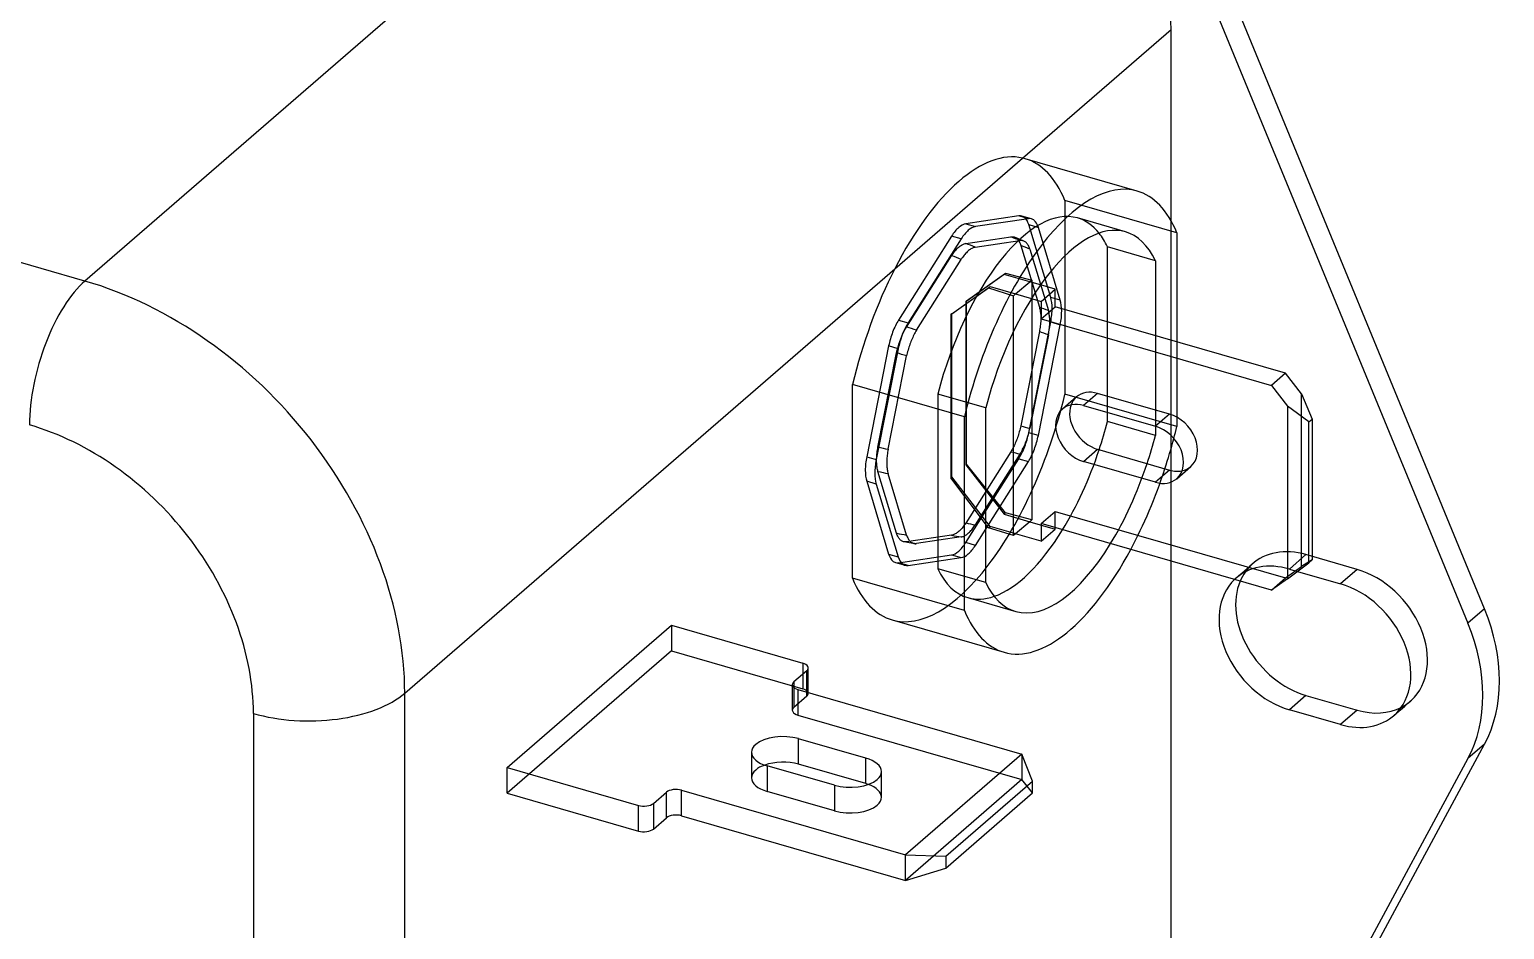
# Model space of a CAD drawing. Header units: millimetres. Extents: x -87 to 25, y -30 to 57.
# Drawn here: x -15.28 to 24.66, y 1.47 to 25.84 of the extents above; entities that cross this region are included whole.
import ezdxf

# ---------------------------------------------------------------- set-up
doc = ezdxf.new("R2010")
doc.units = ezdxf.units.MM
doc.layers.add('MAIN-1', color=7, linetype='Continuous')
doc.layers.add('MAIN-2', color=7, linetype='Continuous')

msp = doc.modelspace()

# ---------------------------------------------------------------- linework, layer by layer
at = {"layer": 'MAIN-1'}
for p, q in [((-13.778, 19.031), (-77.864, 37.531)), ((6.972, 37.001), (-13.778, 19.031)), ((24.119, 10.154), (15.857, 30.234)), ((15.407, 29.844), (23.669, 9.764)), ((11.614, 22.361), (15.632, 25.841)), ((15.632, 20.661), (15.632, 25.841)), ((14.716, 21.468), (11.685, 22.343)), ((15.788, 20.338), (15.788, 17.384)), ((13.914, 17.925), (13.914, 19.956)), ((15.213, 19.581), (13.914, 19.956)), ((15.213, 19.581), (15.213, 17.55)), ((-5.118, 7.871), (8.15, 19.361)), ((12.497, 18.81), (12.095, 18.926)), ((12.117, 18.481), (12.497, 18.81)), ((12.497, 18.334), (12.497, 18.81)), ((11.852, 18.558), (12.117, 18.481)), ((12.117, 18.481), (12.117, 18.005)), ((12.117, 18.005), (12.497, 18.334)), ((12.117, 18.005), (18.352, 16.205)), ((18.732, 16.534), (12.497, 18.334)), ((11.369, 12.138), (11.369, 17.669)), ((18.732, 16.534), (18.352, 16.205)), ((19.165, 15.976), (18.732, 16.534)), ((10.038, 15.358), (7.007, 16.233)), ((7.007, 10.983), (7.007, 16.233)), ((18.352, 16.205), (18.785, 15.647)), ((19.165, 15.976), (19.454, 15.293)), ((10.613, 10.866), (10.613, 15.597)), ((13.264, 15.66), (15.213, 15.098)), ((18.785, 15.647), (18.785, 10.97)), ((19.363, 15.214), (18.785, 15.647)), ((10.038, 10.108), (10.038, 15.358)), ((13.914, 15.224), (13.914, 15.473)), ((15.213, 14.849), (13.914, 15.224)), ((19.363, 15.214), (19.454, 15.293)), ((19.363, 11.403), (19.363, 15.214)), ((19.454, 15.293), (19.454, 11.482)), ((15.213, 15.098), (15.213, 14.849)), ((13.264, 14.145), (13.644, 14.474)), ((13.644, 14.474), (15.593, 13.911)), ((15.632, 13.901), (15.632, 14.494)), ((15.213, 13.582), (13.264, 14.145)), ((15.593, 13.911), (15.213, 13.582)), ((12.117, 12.462), (12.117, 11.986)), ((18.352, 10.662), (12.117, 12.462)), ((11.424, 12.186), (11.369, 12.202)), ((11.424, 12.186), (11.369, 12.138)), ((12.117, 11.986), (11.424, 12.186)), ((12.117, 11.986), (12.497, 12.315)), ((12.497, 12.315), (12.497, 12.353)), ((15.632, -0.99), (15.632, 11.448)), ((18.785, 10.97), (19.363, 11.403)), ((19.454, 11.482), (19.363, 11.403)), ((10.038, 10.108), (7.007, 10.983)), ((18.785, 10.97), (18.352, 10.662)), ((19.052, 11.17), (20.222, 10.833)), ((24.119, 10.154), (23.669, 9.764)), ((-2.343, 5.857), (2.107, 9.711)), ((2.107, 9.711), (5.658, 8.686)), ((8.079, 9.853), (11.11, 8.978)), ((5.768, 8.481), (5.418, 8.178)), ((5.768, 7.904), (5.768, 8.481)), ((5.808, 7.892), (5.808, 8.556)), ((5.418, 8.178), (5.418, 8.028)), ((-5.118, -23.306), (-5.118, 7.871)), ((5.527, 7.973), (11.59, 6.223)), ((19.286, 7.812), (18.836, 7.422)), ((19.286, 7.812), (20.672, 7.412)), ((-9.216, 7.322), (-9.216, -23.855)), ((20.222, 7.022), (18.836, 7.422)), ((20.672, 7.412), (20.222, 7.022)), ((7.365, 6.115), (5.546, 6.64)), ((5.546, 5.947), (5.546, 6.64)), ((17.974, -4.898), (24.119, 6.49)), ((24.119, 6.49), (23.669, 6.101)), ((7.365, 5.422), (7.365, 6.115)), ((11.59, 6.223), (8.44, 3.495)), ((11.882, 5.491), (11.59, 6.223)), ((23.669, 6.101), (17.767, -4.838)), ((-2.343, 5.857), (1.208, 4.832)), ((-2.343, 5.165), (-2.343, 5.857)), ((6.515, 5.379), (4.696, 5.904)), ((7.365, 5.422), (5.546, 5.947)), ((2.377, 5.245), (8.44, 3.495)), ((2.377, 4.553), (2.377, 5.245)), ((9.532, 3.456), (11.882, 5.491)), ((11.882, 5.17), (11.882, 5.491)), ((-2.343, 5.165), (1.208, 4.14)), ((1.208, 4.14), (1.208, 4.832)), ((1.618, 4.887), (1.968, 5.19)), ((1.618, 4.887), (1.618, 4.194)), ((1.968, 4.498), (1.968, 5.19)), ((9.532, 3.135), (11.882, 5.17)), ((1.618, 4.194), (1.968, 4.498)), ((2.377, 4.553), (8.44, 2.803)), ((8.44, 3.495), (9.532, 3.456)), ((8.44, 2.803), (8.44, 3.495)), ((9.532, 3.456), (9.532, 3.135)), ((8.44, 2.803), (9.532, 3.135))]:
    msp.add_line(p, q, dxfattribs=at)
for centre, major_axis, ratio, start_param, end_param in [((6.972, 28.341), (-6.547, 7.559), 0.75, -2.427868, -1.64247), ((9.882, 16.098), (-1.803, -6.245), 0.433013, -3.11566, -1.99152), ((9.882, 16.098), (1.803, 6.245), 0.433013, 0, 0.025933), ((12.913, 15.223), (1.803, 6.245), 0.433013, 0, 1.673671), ((12.913, 15.223), (1.803, 6.245), 0.433013, -0.497666, 0), ((12.913, 15.223), (1.484, 5.14), 0.433013, 0, 1.622906), ((11.614, 15.598), (-1.484, -5.14), 0.433013, 2.694692, 2.845455), ((12.913, 15.223), (1.484, 5.14), 0.433013, -0.446901, 0), ((9.882, 16.098), (1.803, 6.245), 0.433013, 1.150072, 1.673671), ((-13.778, 16.433), (0.832, 2.882), 0.433013, 0.588003, 1.373401), ((-13.778, 10.371), (-6.547, 7.559), 0.75, -1.64247, -0.857072), ((-13.778, 16.433), (0.832, 2.882), 0.433013, 1.373401, 2.158799), ((13.264, 14.902), (0.573, -0.661), 0.75, 2.284521, 3.141672), ((13.644, 15.231), (-0.573, 0.661), 0.75, 0.393089, 2.284521), ((13.264, 14.902), (0.573, -0.661), 0.75, -3.141514, -0.857072), ((11.614, 15.598), (-1.484, -5.14), 0.433013, 1.473961, 1.622906), ((-15.278, 9.072), (4.583, -5.292), 0.75, 0.713724, 2.284521), ((12.913, 15.223), (1.484, 5.14), 0.433013, -1.667632, -1.518687), ((15.213, 14.34), (0.573, -0.661), 0.75, 0.000079, 2.284521), ((-13.778, 10.371), (-6.547, 7.559), 0.75, -2.427868, -1.64247), ((12.913, 15.223), (1.803, 6.245), 0.433013, -1.650459, -1.518398), ((15.213, 14.34), (0.573, -0.661), 0.75, -0.857072, 0.000079), ((15.593, 14.669), (-0.573, 0.661), 0.75, 2.284521, 2.748496), ((11.614, 15.598), (-1.484, -5.14), 0.433013, 0.296154, 1.003812), ((12.913, 15.223), (1.803, 6.245), 0.433013, -3.141593, -2.028682), ((12.913, 15.223), (1.484, 5.14), 0.433013, -3.141592, -2.137781), ((9.882, 16.098), (1.803, 6.245), 0.433013, 2.643927, 3.141593), ((12.913, 15.223), (1.484, 5.14), 0.433013, 2.694692, 3.141593), ((18.836, 9.327), (1.44, -1.663), 0.75, -3.105915, -0.857072), ((19.286, 9.717), (-1.44, 1.663), 0.75, 0.351291, 2.284521), ((20.222, 8.927), (1.44, -1.663), 0.75, 0.022655, 2.284521), ((12.913, 15.223), (1.803, 6.245), 0.433013, 2.643927, 3.141593), ((20.196, 9.455), (-3.273, 3.78), 0.75, -2.864681, -1.991056), ((19.746, 9.065), (3.273, -3.78), 0.75, 0.276912, 1.150537), ((5.508, 8.556), (-0.3, 0), 0.5, -2.879793, -2.094395), ((5.508, 8.556), (-0.3, 0), 0.5, 2.617994, 3.141499), ((5.508, 8.556), (-0.3, 0), 0.5, 3.141499, 3.403392), ((5.677, 8.103), (0.3, 0), 0.5, 2.617994, 3.141499), ((5.677, 8.103), (0.3, 0), 0.5, 3.141499, 3.403392), ((5.677, 8.103), (0.3, 0), 0.5, -2.879793, -2.094395), ((-7.716, 8.621), (3, 0), 0.5, -1.308997, -0.523599), ((-7.716, 8.621), (3, 0), 0.5, -2.094395, -1.308997), ((20.222, 8.927), (1.44, -1.663), 0.75, -0.857072, 0.022655), ((20.672, 9.317), (-1.44, 1.663), 0.75, 2.284521, 2.960193), ((5.121, 6.272), (-0.85, 0), 0.5, -0.523599, -0.000094), ((5.121, 6.272), (-0.85, 0), 0.5, -2.094395, -0.523599), ((5.121, 6.272), (-0.85, 0), 0.5, -0.000094, 1.047198), ((5.121, 5.579), (-0.85, 0), 0.5, -2.094395, -0.952753), ((6.94, 5.747), (-0.85, 0), 0.5, 3.141499, 4.18879), ((6.94, 5.747), (-0.85, 0), 0.5, 2.617994, 3.141499), ((2.227, 5.115), (-0.3, 0), 0.5, -2.094395, -0.523599), ((6.94, 5.747), (-0.85, 0), 0.5, 1.047198, 2.617994), ((6.94, 5.054), (-0.85, 0), 0.5, -2.188708, -2.094395), ((1.358, 4.962), (0.3, 0), 0.5, -2.094395, -0.523599), ((2.227, 4.423), (-0.3, 0), 0.5, -2.094395, -0.523599), ((1.358, 4.269), (0.3, 0), 0.5, -2.094395, -0.523599)]:
    msp.add_ellipse(centre, major_axis=major_axis, ratio=ratio, start_param=start_param, end_param=end_param, dxfattribs=at)
at = {"layer": 'MAIN-2'}
for p, q in [((8.15, 19.361), (11.614, 22.361)), ((12.757, 21.213), (12.757, 15.963)), ((15.788, 20.338), (12.757, 21.213)), ((11.508, 20.792), (10.073, 20.579)), ((11.768, 20.717), (11.508, 20.792)), ((11.854, 20.712), (11.594, 20.787)), ((10.073, 20.579), (10.333, 20.504)), ((11.768, 20.717), (10.333, 20.504)), ((12.373, 18.587), (11.779, 20.558)), ((11.779, 20.558), (12.039, 20.483)), ((12.633, 18.512), (12.039, 20.483)), ((14.397, 20.363), (13.098, 20.738)), ((15.632, 14.494), (15.632, 20.661)), ((9.691, 20.248), (8.256, 17.975)), ((9.951, 20.173), (8.515, 17.9)), ((9.951, 20.173), (9.691, 20.248)), ((9.892, 19.956), (9.913, 19.972)), ((9.913, 19.972), (9.933, 19.987)), ((9.933, 19.987), (9.954, 20.001)), ((9.954, 20.001), (9.974, 20.013)), ((9.974, 20.013), (9.994, 20.023)), ((9.994, 20.023), (10.014, 20.031)), ((10.014, 20.031), (10.034, 20.038)), ((10.034, 20.038), (10.054, 20.044)), ((10.054, 20.044), (10.073, 20.048)), ((10.073, 20.048), (11.292, 20.229)), ((10.332, 19.946), (11.541, 20.125)), ((11.292, 20.229), (11.31, 20.231)), ((11.31, 20.231), (11.327, 20.231)), ((11.327, 20.231), (11.344, 20.23)), ((11.344, 20.23), (11.361, 20.227)), ((11.361, 20.227), (11.377, 20.223)), ((11.377, 20.223), (11.393, 20.218)), ((11.393, 20.218), (11.41, 20.21)), ((11.437, 20.201), (11.393, 20.218)), ((11.41, 20.21), (11.426, 20.201)), ((11.426, 20.201), (11.442, 20.19)), ((11.48, 20.183), (11.437, 20.201)), ((11.442, 20.19), (11.457, 20.178)), ((11.457, 20.178), (11.471, 20.163)), ((11.471, 20.163), (11.485, 20.148)), ((11.525, 20.165), (11.48, 20.183)), ((11.485, 20.148), (11.499, 20.13)), ((11.499, 20.13), (11.511, 20.112)), ((11.511, 20.112), (11.523, 20.091)), ((11.523, 20.091), (11.534, 20.069)), ((11.568, 20.147), (11.525, 20.165)), ((11.534, 20.069), (11.544, 20.046)), ((11.56, 20.127), (11.541, 20.125)), ((11.544, 20.046), (11.553, 20.021)), ((11.553, 20.021), (11.562, 19.995)), ((11.579, 20.128), (11.56, 20.127)), ((11.562, 19.995), (12.067, 18.321)), ((11.608, 20.129), (11.568, 20.147)), ((11.597, 20.126), (11.579, 20.128)), ((11.615, 20.123), (11.597, 20.126)), ((11.648, 20.112), (11.608, 20.129)), ((11.632, 20.118), (11.615, 20.123)), ((11.648, 20.112), (11.632, 20.118)), ((11.666, 20.103), (11.648, 20.112)), ((11.683, 20.093), (11.666, 20.103)), ((11.699, 20.08), (11.683, 20.093)), ((11.714, 20.066), (11.699, 20.08)), ((11.729, 20.05), (11.714, 20.066)), ((11.743, 20.033), (11.729, 20.05)), ((11.757, 20.014), (11.743, 20.033)), ((11.769, 19.993), (11.757, 20.014)), ((11.781, 19.97), (11.769, 19.993)), ((11.792, 19.946), (11.781, 19.97)), ((8.472, 17.786), (9.691, 19.717)), ((8.742, 17.701), (9.952, 19.616)), ((9.691, 19.717), (9.711, 19.747)), ((9.711, 19.747), (9.73, 19.775)), ((9.73, 19.775), (9.75, 19.802)), ((9.75, 19.802), (9.77, 19.828)), ((9.77, 19.828), (9.79, 19.853)), ((9.79, 19.853), (9.81, 19.876)), ((9.81, 19.876), (9.831, 19.898)), ((9.831, 19.898), (9.851, 19.919)), ((9.851, 19.919), (9.872, 19.938)), ((9.872, 19.938), (9.892, 19.956)), ((9.971, 19.646), (9.952, 19.616)), ((9.99, 19.674), (9.971, 19.646)), ((10.01, 19.701), (9.99, 19.674)), ((10.03, 19.727), (10.01, 19.701)), ((10.05, 19.752), (10.03, 19.727)), ((10.07, 19.775), (10.05, 19.752)), ((10.09, 19.797), (10.07, 19.775)), ((10.111, 19.817), (10.09, 19.797)), ((10.131, 19.837), (10.111, 19.817)), ((10.152, 19.854), (10.131, 19.837)), ((10.173, 19.871), (10.152, 19.854)), ((10.193, 19.886), (10.173, 19.871)), ((10.213, 19.899), (10.193, 19.886)), ((10.234, 19.911), (10.213, 19.899)), ((10.254, 19.921), (10.234, 19.911)), ((10.274, 19.93), (10.254, 19.921)), ((10.293, 19.937), (10.274, 19.93)), ((10.313, 19.942), (10.293, 19.937)), ((10.332, 19.946), (10.313, 19.942)), ((11.801, 19.92), (11.792, 19.946)), ((11.81, 19.892), (11.801, 19.92)), ((11.81, 19.892), (12.311, 18.231)), ((11.111, 19.21), (10.072, 18.471)), ((10.095, 18.491), (11.153, 19.247)), ((11.111, 19.21), (11.153, 19.247)), ((11.804, 19.01), (11.111, 19.21)), ((11.153, 19.247), (11.859, 19.058)), ((9.669, 18.122), (10.689, 18.845)), ((9.692, 18.142), (10.731, 18.881)), ((10.689, 18.845), (10.731, 18.881)), ((10.689, 18.845), (11.369, 18.634)), ((10.731, 18.881), (11.424, 18.681)), ((11.424, 18.681), (11.804, 19.01)), ((11.804, 19.01), (11.859, 19.058)), ((12.095, 18.926), (11.804, 19.01)), ((11.859, 19.058), (11.859, 12.563)), ((10.095, 18.491), (10.072, 18.471)), ((10.072, 18.471), (10.072, 14.054)), ((10.095, 14.074), (10.095, 18.491)), ((11.369, 18.634), (11.424, 18.681)), ((11.369, 17.669), (11.369, 18.634)), ((11.424, 18.681), (11.852, 18.558)), ((12.633, 18.512), (12.373, 18.587)), ((8.256, 17.975), (8.515, 17.9)), ((9.692, 18.142), (9.669, 18.122)), ((9.669, 18.122), (9.669, 13.705)), ((9.692, 13.725), (9.692, 18.142)), ((12.067, 18.321), (12.074, 18.294)), ((12.074, 18.294), (12.081, 18.266)), ((12.081, 18.266), (12.087, 18.237)), ((12.087, 18.237), (12.092, 18.206)), ((12.092, 18.206), (12.096, 18.175)), ((12.096, 18.175), (12.099, 18.143)), ((12.099, 18.143), (12.102, 18.11)), ((12.102, 18.11), (12.103, 18.075)), ((12.103, 18.075), (12.104, 18.04)), ((12.104, 18.005), (12.103, 17.968)), ((12.104, 18.04), (12.104, 18.005)), ((12.319, 18.205), (12.311, 18.231)), ((12.325, 18.177), (12.319, 18.205)), ((12.331, 18.148), (12.325, 18.177)), ((12.336, 18.118), (12.331, 18.148)), ((12.34, 18.086), (12.336, 18.118)), ((12.344, 18.054), (12.34, 18.086)), ((12.346, 18.021), (12.344, 18.054)), ((12.348, 17.987), (12.346, 18.021)), ((12.349, 17.952), (12.348, 17.987)), ((8.349, 17.552), (8.365, 17.588)), ((8.365, 17.588), (8.382, 17.623)), ((8.382, 17.623), (8.399, 17.658)), ((8.399, 17.658), (8.417, 17.691)), ((8.417, 17.691), (8.435, 17.724)), ((8.435, 17.724), (8.453, 17.756)), ((8.453, 17.756), (8.472, 17.786)), ((8.687, 17.606), (8.669, 17.573)), ((8.705, 17.639), (8.687, 17.606)), ((8.723, 17.67), (8.705, 17.639)), ((8.742, 17.701), (8.723, 17.67)), ((12.067, 17.66), (11.562, 15.111)), ((11.779, 14.924), (12.373, 17.924)), ((12.039, 14.849), (12.633, 17.849)), ((12.074, 17.7), (12.067, 17.66)), ((12.081, 17.739), (12.074, 17.7)), ((12.087, 17.778), (12.081, 17.739)), ((12.092, 17.817), (12.087, 17.778)), ((12.096, 17.856), (12.092, 17.817)), ((12.099, 17.894), (12.096, 17.856)), ((12.102, 17.931), (12.099, 17.894)), ((12.103, 17.968), (12.102, 17.931)), ((12.311, 17.573), (12.319, 17.612)), ((12.319, 17.612), (12.325, 17.652)), ((12.325, 17.652), (12.331, 17.691)), ((12.331, 17.691), (12.336, 17.73)), ((12.336, 17.73), (12.34, 17.768)), ((12.34, 17.768), (12.344, 17.806)), ((12.344, 17.806), (12.346, 17.843)), ((12.346, 17.843), (12.348, 17.88)), ((12.348, 17.88), (12.349, 17.917)), ((12.349, 17.917), (12.349, 17.952)), ((12.373, 17.924), (12.633, 17.849)), ((13.914, 15.473), (13.914, 17.925)), ((7.985, 17.272), (7.391, 14.272)), ((8.245, 17.197), (7.65, 14.197)), ((8.245, 17.197), (7.985, 17.272)), ((8.22, 17.166), (8.23, 17.205)), ((8.23, 17.205), (8.24, 17.245)), ((8.24, 17.245), (8.251, 17.285)), ((8.251, 17.285), (8.263, 17.324)), ((8.263, 17.324), (8.276, 17.363)), ((8.276, 17.363), (8.289, 17.402)), ((8.289, 17.402), (8.303, 17.44)), ((8.303, 17.44), (8.318, 17.478)), ((8.318, 17.478), (8.333, 17.515)), ((8.333, 17.515), (8.349, 17.552)), ((8.522, 17.201), (8.511, 17.161)), ((8.534, 17.24), (8.522, 17.201)), ((8.547, 17.279), (8.534, 17.24)), ((8.56, 17.317), (8.547, 17.279)), ((8.574, 17.356), (8.56, 17.317)), ((8.589, 17.393), (8.574, 17.356)), ((8.604, 17.431), (8.589, 17.393)), ((8.619, 17.467), (8.604, 17.431)), ((8.636, 17.503), (8.619, 17.467)), ((8.652, 17.538), (8.636, 17.503)), ((8.669, 17.573), (8.652, 17.538)), ((12.311, 17.573), (11.81, 15.044)), ((15.213, 17.55), (15.213, 15.098)), ((15.788, 17.384), (15.788, 15.088)), ((7.697, 14.536), (8.202, 17.086)), ((7.972, 14.474), (8.473, 17.002)), ((8.202, 17.086), (8.211, 17.126)), ((8.211, 17.126), (8.22, 17.166)), ((8.482, 17.042), (8.473, 17.002)), ((8.491, 17.082), (8.482, 17.042)), ((8.5, 17.122), (8.491, 17.082)), ((8.511, 17.161), (8.5, 17.122)), ((13.644, 15.989), (13.264, 15.66)), ((15.593, 15.427), (13.644, 15.989)), ((19.165, 11.299), (19.165, 15.976)), ((9.314, 15.972), (9.314, 11.241)), ((10.613, 15.597), (9.314, 15.972)), ((13.072, 15.893), (12.692, 15.564)), ((15.788, 15.088), (12.757, 15.963)), ((15.593, 15.427), (15.213, 15.098)), ((11.475, 14.795), (11.461, 14.756)), ((11.488, 14.833), (11.475, 14.795)), ((11.501, 14.872), (11.488, 14.833)), ((11.513, 14.912), (11.501, 14.872)), ((11.524, 14.951), (11.513, 14.912)), ((11.535, 14.991), (11.524, 14.951)), ((11.544, 15.031), (11.535, 14.991)), ((11.553, 15.071), (11.544, 15.031)), ((11.562, 15.111), (11.553, 15.071)), ((11.737, 14.768), (11.749, 14.807)), ((11.749, 14.807), (11.761, 14.846)), ((11.761, 14.846), (11.773, 14.885)), ((11.773, 14.885), (11.783, 14.925)), ((12.039, 14.849), (11.779, 14.924)), ((11.783, 14.925), (11.793, 14.964)), ((11.793, 14.964), (11.802, 15.004)), ((11.802, 15.004), (11.81, 15.044)), ((7.668, 14.341), (7.672, 14.379)), ((7.672, 14.379), (7.677, 14.418)), ((7.677, 14.418), (7.683, 14.457)), ((7.683, 14.457), (7.69, 14.497)), ((7.69, 14.497), (7.697, 14.536)), ((7.958, 14.395), (7.952, 14.355)), ((7.965, 14.434), (7.958, 14.395)), ((7.972, 14.474), (7.965, 14.434)), ((11.292, 14.41), (10.073, 12.479)), ((11.311, 14.441), (11.292, 14.41)), ((11.329, 14.472), (11.311, 14.441)), ((11.347, 14.505), (11.329, 14.472)), ((11.365, 14.539), (11.347, 14.505)), ((11.382, 14.573), (11.365, 14.539)), ((11.399, 14.608), (11.382, 14.573)), ((11.415, 14.644), (11.399, 14.608)), ((11.431, 14.681), (11.415, 14.644)), ((11.446, 14.718), (11.431, 14.681)), ((11.461, 14.756), (11.446, 14.718)), ((11.56, 14.376), (11.579, 14.408)), ((11.579, 14.408), (11.597, 14.44)), ((11.597, 14.44), (11.614, 14.474)), ((11.614, 14.474), (11.631, 14.508)), ((11.631, 14.508), (11.648, 14.543)), ((11.648, 14.543), (11.664, 14.579)), ((11.664, 14.579), (11.68, 14.616)), ((11.68, 14.616), (11.695, 14.653)), ((11.695, 14.653), (11.709, 14.691)), ((11.709, 14.691), (11.723, 14.729)), ((11.723, 14.729), (11.737, 14.768)), ((7.391, 14.272), (7.65, 14.197)), ((7.66, 14.192), (7.661, 14.228)), ((7.66, 14.156), (7.66, 14.192)), ((7.661, 14.121), (7.66, 14.156)), ((7.661, 14.228), (7.662, 14.265)), ((7.662, 14.087), (7.661, 14.121)), ((7.662, 14.265), (7.665, 14.303)), ((7.665, 14.054), (7.662, 14.087)), ((7.665, 14.303), (7.668, 14.341)), ((7.668, 14.021), (7.665, 14.054)), ((7.672, 13.99), (7.668, 14.021)), ((7.677, 13.96), (7.672, 13.99)), ((7.936, 14.166), (7.935, 14.13)), ((7.935, 14.13), (7.935, 14.094)), ((7.935, 14.094), (7.936, 14.059)), ((7.937, 14.203), (7.936, 14.166)), ((7.936, 14.059), (7.937, 14.025)), ((7.94, 14.24), (7.937, 14.203)), ((7.937, 14.025), (7.94, 13.992)), ((7.943, 14.278), (7.94, 14.24)), ((7.94, 13.992), (7.943, 13.96)), ((7.947, 14.317), (7.943, 14.278)), ((7.952, 14.355), (7.947, 14.317)), ((10.072, 14.054), (10.095, 14.074)), ((10.072, 14.054), (11.111, 12.715)), ((10.073, 11.949), (11.508, 14.221)), ((11.153, 12.752), (10.095, 14.074)), ((11.541, 14.345), (10.332, 12.43)), ((10.333, 11.874), (11.768, 14.146)), ((11.508, 14.221), (11.768, 14.146)), ((11.541, 14.345), (11.56, 14.376)), ((15.786, 13.678), (16.166, 14.008)), ((7.65, 13.534), (7.391, 13.609)), ((7.391, 13.609), (7.985, 11.638)), ((7.683, 13.931), (7.677, 13.96)), ((7.69, 13.903), (7.683, 13.931)), ((7.697, 13.876), (7.69, 13.903)), ((8.202, 12.201), (7.697, 13.876)), ((7.943, 13.96), (7.947, 13.929)), ((7.947, 13.929), (7.952, 13.899)), ((7.952, 13.899), (7.958, 13.87)), ((7.958, 13.87), (7.965, 13.842)), ((7.965, 13.842), (7.972, 13.815)), ((8.473, 12.154), (7.972, 13.815)), ((9.669, 13.705), (9.692, 13.725)), ((10.689, 12.35), (9.669, 13.705)), ((10.731, 12.386), (9.692, 13.725)), ((15.632, 11.448), (15.632, 13.901)), ((7.65, 13.534), (8.245, 11.563)), ((12.117, 12.462), (12.497, 12.791)), ((12.497, 12.791), (18.732, 10.991)), ((12.497, 12.353), (12.497, 12.791)), ((10.014, 12.394), (9.994, 12.368)), ((10.034, 12.421), (10.014, 12.394)), ((10.054, 12.45), (10.034, 12.421)), ((10.073, 12.479), (10.054, 12.45)), ((10.293, 12.372), (10.313, 12.401)), ((10.313, 12.401), (10.332, 12.43)), ((10.689, 12.35), (10.731, 12.386)), ((11.369, 12.202), (10.731, 12.386)), ((11.111, 12.715), (11.153, 12.752)), ((11.111, 12.715), (11.804, 12.515)), ((11.859, 12.563), (11.153, 12.752)), ((11.804, 12.515), (11.424, 12.186)), ((11.859, 12.563), (11.804, 12.515)), ((11.804, 12.515), (12.497, 12.315)), ((8.211, 12.175), (8.202, 12.201)), ((8.22, 12.15), (8.211, 12.175)), ((8.23, 12.127), (8.22, 12.15)), ((8.241, 12.106), (8.23, 12.127)), ((8.253, 12.085), (8.241, 12.106)), ((8.265, 12.067), (8.253, 12.085)), ((8.278, 12.049), (8.265, 12.067)), ((8.292, 12.034), (8.278, 12.049)), ((8.306, 12.019), (8.292, 12.034)), ((8.321, 12.007), (8.306, 12.019)), ((8.337, 11.996), (8.321, 12.007)), ((8.353, 11.987), (8.337, 11.996)), ((8.37, 11.979), (8.353, 11.987)), ((9.691, 12.149), (8.472, 11.968)), ((8.473, 12.154), (8.482, 12.127)), ((8.482, 12.127), (8.491, 12.102)), ((8.491, 12.102), (8.502, 12.079)), ((8.502, 12.079), (8.513, 12.057)), ((8.513, 12.057), (8.525, 12.036)), ((8.525, 12.036), (8.538, 12.017)), ((8.538, 12.017), (8.551, 12)), ((8.551, 12), (8.565, 11.984)), ((8.565, 11.984), (8.58, 11.97)), ((9.952, 12.101), (8.742, 11.921)), ((9.711, 12.152), (9.691, 12.149)), ((9.73, 12.158), (9.711, 12.152)), ((9.75, 12.165), (9.73, 12.158)), ((9.77, 12.174), (9.75, 12.165)), ((9.79, 12.184), (9.77, 12.174)), ((9.81, 12.196), (9.79, 12.184)), ((9.831, 12.209), (9.81, 12.196)), ((9.851, 12.224), (9.831, 12.209)), ((9.872, 12.24), (9.851, 12.224)), ((9.892, 12.258), (9.872, 12.24)), ((9.913, 12.278), (9.892, 12.258)), ((9.933, 12.298), (9.913, 12.278)), ((9.954, 12.32), (9.933, 12.298)), ((9.952, 12.101), (9.971, 12.104)), ((9.974, 12.343), (9.954, 12.32)), ((9.971, 12.104), (9.99, 12.11)), ((9.994, 12.368), (9.974, 12.343)), ((9.99, 12.11), (10.01, 12.117)), ((10.01, 12.117), (10.03, 12.125)), ((10.03, 12.125), (10.05, 12.136)), ((10.05, 12.136), (10.07, 12.147)), ((10.07, 12.147), (10.09, 12.161)), ((10.09, 12.161), (10.111, 12.176)), ((10.111, 12.176), (10.131, 12.192)), ((10.131, 12.192), (10.152, 12.21)), ((10.152, 12.21), (10.173, 12.229)), ((10.173, 12.229), (10.193, 12.25)), ((10.193, 12.25), (10.213, 12.272)), ((10.213, 12.272), (10.234, 12.295)), ((10.234, 12.295), (10.254, 12.319)), ((10.254, 12.319), (10.274, 12.345)), ((10.274, 12.345), (10.293, 12.372)), ((11.369, 12.138), (10.689, 12.35)), ((7.985, 11.638), (8.245, 11.563)), ((8.256, 11.404), (9.691, 11.617)), ((8.387, 11.973), (8.37, 11.979)), ((8.405, 11.969), (8.387, 11.973)), ((8.416, 11.967), (8.405, 11.969)), ((8.451, 11.96), (8.405, 11.969)), ((8.427, 11.966), (8.416, 11.967)), ((8.438, 11.965), (8.427, 11.966)), ((8.449, 11.965), (8.438, 11.965)), ((8.46, 11.966), (8.449, 11.965)), ((8.497, 11.952), (8.451, 11.96)), ((8.472, 11.968), (8.46, 11.966)), ((8.544, 11.943), (8.497, 11.952)), ((8.592, 11.935), (8.544, 11.943)), ((8.58, 11.97), (8.596, 11.957)), ((8.637, 11.928), (8.592, 11.935)), ((8.596, 11.957), (8.612, 11.947)), ((8.612, 11.947), (8.628, 11.938)), ((8.628, 11.938), (8.646, 11.93)), ((8.682, 11.921), (8.637, 11.928)), ((8.646, 11.93), (8.663, 11.925)), ((8.663, 11.925), (8.682, 11.921)), ((8.682, 11.921), (8.691, 11.92)), ((8.691, 11.92), (8.701, 11.919)), ((8.701, 11.919), (8.711, 11.919)), ((8.711, 11.919), (8.722, 11.919)), ((8.722, 11.919), (8.732, 11.92)), ((8.732, 11.92), (8.742, 11.921)), ((9.691, 11.617), (9.951, 11.542)), ((10.333, 11.874), (10.073, 11.949)), ((19.286, 11.622), (18.836, 11.233)), ((20.672, 11.222), (19.286, 11.622)), ((8.17, 11.409), (8.429, 11.334)), ((8.515, 11.329), (8.256, 11.404)), ((8.515, 11.329), (9.951, 11.542)), ((10.613, 10.866), (9.314, 11.241)), ((17.546, 11.12), (17.621, 11.185)), ((17.621, 11.185), (17.696, 11.25)), ((17.696, 11.25), (17.771, 11.315)), ((17.771, 11.315), (17.846, 11.38)), ((18.732, 10.991), (19.165, 11.299)), ((18.836, 11.233), (19.052, 11.17)), ((19.454, 11.482), (19.165, 11.299)), ((20.672, 11.222), (20.222, 10.833)), ((17.396, 10.99), (17.471, 11.055)), ((17.471, 11.055), (17.546, 11.12)), ((18.352, 10.662), (18.732, 10.991)), ((10.13, 10.458), (11.429, 10.083)), ((2.107, 9.711), (2.107, 9.018)), ((2.107, 9.018), (-2.343, 5.165)), ((2.107, 9.018), (5.658, 7.993)), ((5.658, 8.686), (5.658, 7.993)), ((5.377, 8.103), (5.377, 7.41)), ((5.418, 8.028), (5.418, 7.485)), ((5.768, 7.788), (5.418, 7.485)), ((5.527, 7.973), (5.527, 7.28)), ((5.768, 7.788), (5.768, 7.904)), ((5.808, 7.863), (5.808, 7.892)), ((21.962, 7.524), (22.037, 7.589)), ((22.037, 7.589), (22.112, 7.654)), ((5.527, 7.28), (11.59, 5.53)), ((21.662, 7.265), (21.737, 7.33)), ((21.737, 7.33), (21.812, 7.394)), ((21.812, 7.394), (21.887, 7.459)), ((21.887, 7.459), (21.962, 7.524)), ((4.271, 6.272), (4.271, 5.579)), ((11.59, 6.223), (11.59, 5.53)), ((4.696, 5.904), (4.696, 5.211)), ((7.79, 5.054), (7.79, 5.747)), ((6.515, 4.686), (4.696, 5.211)), ((6.515, 5.379), (6.515, 4.686)), ((11.59, 5.53), (8.44, 2.803)), ((11.882, 5.17), (11.59, 5.53))]:
    msp.add_line(p, q, dxfattribs=at)
for centre, major_axis, ratio, start_param, end_param in [((9.882, 16.098), (1.803, 6.245), 0.433013, -0.497666, 0), ((11.614, 15.598), (-1.484, -5.14), 0.433013, -3.141592, -1.518687), ((11.317, 19.827), (-0.277, -0.961), 0.433013, -3.141586, -2.946289), ((11.317, 19.827), (-0.277, -0.961), 0.433013, 2.944197, 3.141599), ((9.882, 19.613), (-0.277, -0.961), 0.433013, -2.55359, -2.160891), ((9.882, 19.613), (-0.277, -0.961), 0.433013, -2.946289, -2.55359), ((10.142, 19.538), (0.277, 0.961), 0.433013, 0.588003, 0.980702), ((10.142, 19.538), (0.277, 0.961), 0.433013, 0.195304, 0.588003), ((11.317, 19.827), (-0.277, -0.961), 0.433013, 2.551498, 2.944197), ((11.577, 19.752), (0.277, 0.961), 0.433013, 0.000007, 0.195304), ((11.577, 19.752), (0.277, 0.961), 0.433013, -0.197396, 0.000007), ((11.577, 19.752), (0.277, 0.961), 0.433013, -0.590095, -0.197396), ((11.614, 15.598), (-1.484, -5.14), 0.433013, 2.845455, 3.141593), ((9.189, 10.875), (-5.459, 8.786), 0.765556, -0.814099, -0.783961), ((6.975, 10.546), (5.349, 9.182), 0.840822, 0.098234, 0.128372), ((6.975, 10.546), (6.317, 8.489), 0.835873, 0.193505, 0.223643), ((9.189, 10.875), (-6.193, 8.232), 0.735723, -0.884669, -0.854532), ((11.912, 17.856), (-0.277, -0.961), 0.433013, 2.158799, 2.551498), ((12.171, 17.781), (0.277, 0.961), 0.433013, -0.982794, -0.590095), ((8.447, 17.341), (-0.277, -0.961), 0.433013, -2.160891, -1.768192), ((6.058, 13.587), (10.164, 0.661), 0.54168, 0.873448, 0.903586), ((11.912, 17.856), (-0.277, -0.961), 0.433013, 1.7661, 2.158799), ((12.171, 17.781), (0.277, 0.961), 0.433013, -1.375493, -0.982794), ((8.447, 17.341), (-0.277, -0.961), 0.433013, -1.768192, -1.375493), ((8.707, 17.266), (0.277, 0.961), 0.433013, 0.980702, 1.373401), ((11.403, 14.381), (-9.354, 3.903), 0.216439, -1.193504, -1.163366), ((6.058, 13.587), (10.17, 0.156), 0.487712, 0.901155, 0.931293), ((8.707, 17.266), (0.277, 0.961), 0.433013, 1.373401, 1.7661), ((11.403, 14.381), (-9.485, 3.564), 0.150694, -1.200749, -1.170612), ((13.644, 15.231), (-0.573, 0.661), 0.75, -0.857072, 0.000079), ((9.882, 16.098), (1.803, 6.245), 0.433013, -3.141593, -1.467921), ((13.644, 15.231), (-0.573, 0.661), 0.75, 0.000079, 0.393089), ((15.593, 14.669), (-0.573, 0.661), 0.75, -3.141514, -0.857072), ((6.975, 18.215), (9.485, -3.564), 0.150694, -1.010441, -0.980303), ((11.317, 14.855), (-0.277, -0.961), 0.433013, 1.373401, 1.7661), ((11.577, 14.78), (0.277, 0.961), 0.433013, -1.768192, -1.375493), ((12.913, 15.223), (1.803, 6.245), 0.433013, -1.518398, -1.467921), ((12.32, 19.01), (-10.17, -0.156), 0.487712, 1.091464, 1.121602), ((6.975, 18.215), (9.354, -3.903), 0.216439, -1.003195, -0.973058), ((11.317, 14.855), (-0.277, -0.961), 0.433013, 0.980702, 1.373401), ((11.577, 14.78), (0.277, 0.961), 0.433013, -2.160891, -1.768192), ((11.614, 15.598), (-1.484, -5.14), 0.433013, 1.003812, 1.473961), ((7.853, 14.341), (-0.277, -0.961), 0.433013, -1.375493, -0.982794), ((8.112, 14.266), (0.277, 0.961), 0.433013, 1.7661, 2.158799), ((12.913, 15.223), (1.484, 5.14), 0.433013, -2.137781, -1.667632), ((15.593, 14.669), (-0.573, 0.661), 0.75, 2.748496, 3.141672), ((7.853, 14.341), (-0.277, -0.961), 0.433013, -0.982794, -0.590095), ((8.112, 14.266), (0.277, 0.961), 0.433013, 2.158799, 2.551498), ((12.32, 19.01), (-10.164, -0.661), 0.54168, 1.063757, 1.093894), ((12.913, 15.223), (1.803, 6.245), 0.433013, -2.028682, -1.650459), ((9.189, 21.721), (6.193, -8.232), 0.735723, -0.694361, -0.664223), ((11.403, 22.05), (-6.317, -8.489), 0.835873, 0.383814, 0.413951), ((9.189, 21.721), (5.459, -8.786), 0.765556, -0.62379, -0.593653), ((8.447, 12.37), (-0.277, -0.961), 0.433013, -0.590095, -0.197396), ((11.403, 22.05), (-5.349, -9.182), 0.840822, 0.288543, 0.318681), ((9.882, 12.583), (-0.277, -0.961), 0.433013, 0.195304, 0.588003), ((9.882, 12.583), (-0.277, -0.961), 0.433013, 0.588003, 0.980702), ((10.142, 12.508), (0.277, 0.961), 0.433013, -2.946289, -2.55359), ((10.142, 12.508), (0.277, 0.961), 0.433013, -2.55359, -2.160891), ((19.286, 9.717), (-1.44, 1.663), 0.75, -0.857072, 0.022655), ((8.447, 12.37), (-0.277, -0.961), 0.433013, -0.197396, 0.000007), ((8.447, 12.37), (-0.277, -0.961), 0.433013, 0.000007, 0.195304), ((8.707, 12.295), (0.277, 0.961), 0.433013, 2.551498, 2.944197), ((8.707, 12.295), (0.277, 0.961), 0.433013, 2.944197, 3.141599), ((8.707, 12.295), (0.277, 0.961), 0.433013, -3.141586, -2.946289), ((11.614, 15.598), (-1.484, -5.14), 0.433013, -0.446901, 0), ((18.836, 9.327), (1.44, -1.663), 0.75, 2.284521, 3.164248), ((19.286, 9.717), (-1.44, 1.663), 0.75, 0.022655, 0.351291), ((20.672, 9.317), (-1.44, 1.663), 0.75, -3.118938, -0.857072), ((18.836, 9.327), (1.44, -1.663), 0.75, -3.118938, -3.105915), ((11.614, 15.598), (-1.484, -5.14), 0.433013, 0, 0.296154), ((5.508, 7.863), (-0.3, 0), 0.5, -2.879793, -2.094395), ((5.508, 7.863), (-0.3, 0), 0.5, 2.617994, 3.141499), ((5.508, 7.863), (-0.3, 0), 0.5, 3.141499, 3.403392), ((20.672, 9.317), (-1.44, 1.663), 0.75, 2.960193, 3.164248), ((5.677, 7.41), (0.3, 0), 0.5, 2.617994, 3.141499), ((5.677, 7.41), (0.3, 0), 0.5, 3.141499, 3.403392), ((5.677, 7.41), (0.3, 0), 0.5, -2.879793, -2.094395), ((5.121, 5.579), (-0.85, 0), 0.5, -0.523599, -0.000094), ((5.121, 5.579), (-0.85, 0), 0.5, -0.952753, -0.523599), ((5.121, 5.579), (-0.85, 0), 0.5, -0.000094, 1.047198), ((6.94, 5.054), (-0.85, 0), 0.5, 3.141499, 4.094477), ((6.94, 5.054), (-0.85, 0), 0.5, 1.047198, 2.617994), ((6.94, 5.054), (-0.85, 0), 0.5, 2.617994, 3.141499)]:
    msp.add_ellipse(centre, major_axis=major_axis, ratio=ratio, start_param=start_param, end_param=end_param, dxfattribs=at)

doc.saveas('drawing.dxf')
